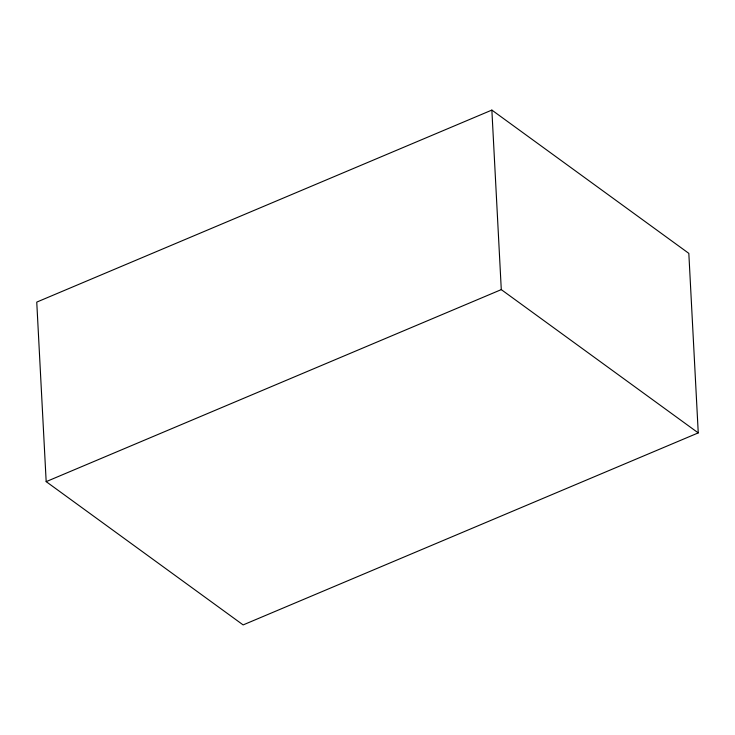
<?xml version="1.0" encoding="UTF-8"?>
<svg xmlns="http://www.w3.org/2000/svg" width="735" height="735" viewBox="0 0 735 735"><rect width="100%" height="100%" fill="white"/><g stroke="black" fill="none" stroke-linecap="round" stroke-linejoin="round"><path stroke-width="1.1" d="M491.862 110.085L36.75 302.103L46.176 481.636L243.138 624.915L698.25 432.897L688.824 253.364L491.862 110.085L501.288 289.618L698.25 432.897M46.176 481.636L501.288 289.618"/></g></svg>
